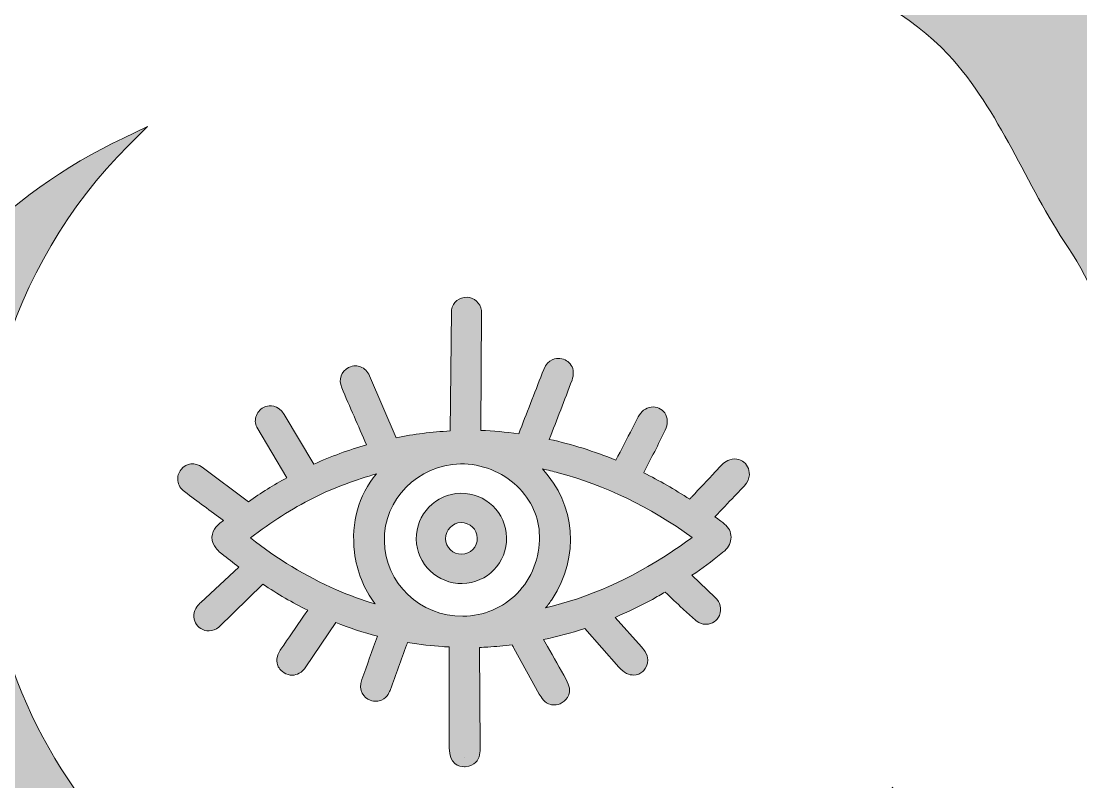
# Model space of a CAD drawing. Header units: inches. Extents: x 1779 to 2643, y -1742 to -890.
# Drawn here: x 1977.3 to 2352.6, y -1476.2 to -1206.8 of the extents above; entities that cross this region are included whole.
import ezdxf

# ---------------------------------------------------------------- set-up
doc = ezdxf.new("R2010")
doc.units = ezdxf.units.IN
doc.header["$MEASUREMENT"] = 0
doc.layers.add('Layer 1', color=7, linetype='Continuous')

msp = doc.modelspace()

# ---------------------------------------------------------------- hatches: boundary and pattern name
at = {"layer": 'Layer 1', "true_color": 0xa16e58}
h = msp.add_hatch(color=35, dxfattribs=at)
h.dxf.hatch_style = 2
edge = h.paths.add_edge_path()
edge.add_spline(control_points=[(1995.196, -982.2635), (2002.6271, -949.8868), (2016.7659, -915.886), (2036.169, -893.1478), (2038.4794, -890.4397), (2041.233, -889.6684), (2044.5749, -890.5309), (2118.0793, -909.5229), (2205.0595, -910.9992), (2268.7978, -957.5034), (2317.3418, -992.9206), (2360.0056, -1036.1861), (2413.6338, -1063.9704), (2427.7434, -1071.2805), (2442.6439, -1076.8468), (2456.0375, -1085.4686), (2466.6019, -1092.269), (2473.3298, -1102.4919), (2479.938, -1112.8859), (2487.186, -1124.2891), (2495.4745, -1134.6764), (2504.4821, -1144.7506), (2524.0332, -1166.6173), (2545.9484, -1186.2782), (2568.8055, -1204.6162), (2574.8757, -1209.4866), (2580.1892, -1214.9445), (2583.8091, -1221.8682), (2595.0605, -1243.3836), (2608.1036, -1263.8652), (2619.9395, -1285.0495), (2630.5122, -1303.972), (2641.0924, -1324.3573), (2642.9827, -1346.3144), (2643.4782, -1352.0653), (2642.3339, -1357.4089), (2639.0967, -1362.2852), (2630.202, -1375.6833), (2614.1856, -1367.9838), (2604.7946, -1359.5555), (2580.3103, -1337.579), (2576.1096, -1303.1057), (2554.0478, -1279.6559), (2548.0443, -1273.2749), (2541.383, -1267.675), (2534.6305, -1262.1566), (2532.9674, -1260.7985), (2531.7738, -1259.3013), (2531.1362, -1257.1711), (2529.8043, -1252.7192), (2527.979, -1248.4423), (2526.1836, -1244.1482), (2523.3896, -1237.4638), (2519.5634, -1231.3481), (2516.1617, -1225.0007), (2510.7876, -1214.9699), (2505.4343, -1204.9219), (2499.4846, -1195.2155), (2492.83, -1184.3633), (2487.0492, -1173.0536), (2481.5525, -1161.5892), (2479.87, -1158.0814), (2478.2196, -1154.5586), (2476.5468, -1151.0463), (2476.0722, -1150.05), (2475.4286, -1149.0843), (2474.1744, -1149.6262), (2472.9201, -1150.1681), (2473.2408, -1151.3229), (2473.5503, -1152.3499), (2473.6594, -1152.7117), (2473.8006, -1153.0682), (2473.9636, -1153.409), (2481.3058, -1168.8155), (2488.6496, -1184.3685), (2497.5584, -1198.9139), (2506.6272, -1213.7202), (2515.4404, -1228.7537), (2522.3215, -1244.7245), (2530.4845, -1263.6709), (2533.9452, -1283.0792), (2536.479, -1303.4316), (2539.2102, -1325.3686), (2546.7699, -1346.3548), (2548.2147, -1368.5825), (2549.3434, -1385.9369), (2558.2164, -1415.465), (2546.6458, -1430.6098), (2539.7401, -1439.6488), (2526.6395, -1440.1466), (2517.718, -1433.8986), (2515.2035, -1432.1384), (2514.8993, -1431.3461), (2516.0466, -1428.4654), (2517.3502, -1425.196), (2518.5611, -1421.9132), (2518.2643, -1418.2821), (2517.6761, -1411.064), (2516.2492, -1404.0058), (2514.0965, -1397.1083), (2495.5814, -1337.7882), (2487.2286, -1271.9773), (2457.8373, -1216.7257), (2448.1122, -1198.4423), (2436.5327, -1181.289), (2425.874, -1163.5774), (2425.3217, -1162.6588), (2424.5855, -1162.1071), (2423.5316, -1162.6872), (2422.4918, -1163.2597), (2422.4918, -1164.2688), (2422.944, -1165.1747), (2423.6631, -1166.6143), (2424.4606, -1168.024), (2425.3396, -1169.3724), (2443.1656, -1196.7456), (2460.6066, -1224.5343), (2471.2421, -1255.5566), (2481.3566, -1285.0615), (2487.565, -1315.6861), (2495.5582, -1345.7882), (2499.7941, -1361.7396), (2504.5867, -1377.5243), (2509.4922, -1393.2768), (2512.062, -1401.5302), (2514.4022, -1409.8322), (2514.6212, -1418.5624), (2514.6706, -1420.5558), (2514.687, -1422.5231), (2513.8372, -1424.4224), (2511.3265, -1430.0335), (2505.3409, -1432.3379), (2498.4083, -1430.5986), (2488.3244, -1428.0692), (2481.465, -1421.4722), (2476.3472, -1412.9498), (2465.2588, -1394.481), (2460.2539, -1373.5576), (2453.2204, -1353.4182), (2443.7, -1326.1586), (2431.4508, -1300.0359), (2421.1584, -1273.0903), (2415.0517, -1257.1031), (2405.6675, -1243.5428), (2391.9322, -1233.2676), (2387.8511, -1230.2135), (2385.277, -1226.6272), (2383.8209, -1221.8009), (2380.0134, -1209.1749), (2374.0951, -1197.5184), (2366.7626, -1186.5847), (2361.419, -1178.6154), (2356.4313, -1170.4502), (2352.3173, -1161.7708), (2351.8307, -1160.7415), (2351.3381, -1159.7145), (2350.812, -1158.7062), (2350.3044, -1157.7345), (2349.6086, -1156.7651), (2348.3894, -1157.3092), (2345.4355, -1158.6263), (2352.2904, -1169.1743), (2353.3368, -1171.1251), (2355.994, -1176.077), (2358.8605, -1180.9205), (2362.0558, -1185.5457), (2376.445, -1206.3742), (2384.8927, -1229.6469), (2389.6144, -1254.2328), (2393.6738, -1275.3678), (2399.2603, -1296.6724), (2408.6947, -1316.0695), (2415.9135, -1330.9102), (2427.3577, -1352.5474), (2418.4645, -1368.9428), (2414.8715, -1375.5667), (2408.5272, -1378.182), (2401.4002, -1375.8978), (2396.553, -1374.3446), (2392.7567, -1371.218), (2389.3304, -1367.6206), (2367.6625, -1344.8741), (2365.2661, -1312.262), (2348.0747, -1286.8815), (2332.8252, -1264.3683), (2324.2789, -1238.916), (2305.5963, -1218.5263), (2292.6579, -1204.4047), (2272.5986, -1195.3471), (2257.127, -1183.997), (2236.667, -1168.9859), (2214.3631, -1157.8138), (2192.8962, -1144.5166), (2168.3933, -1129.3994), (2145.0212, -1109.7967), (2137.2664, -1080.8785), (2133.7317, -1067.695), (2132.1329, -1054.2775), (2131.4871, -1040.6978), (2131.4183, -1039.2514), (2132.2047, -1036.8529), (2129.7538, -1036.9396), (2127.4142, -1037.024), (2128.1101, -1039.4166), (2128.1781, -1040.8435), (2128.8052, -1053.9351), (2130.1073, -1066.9438), (2133.5119, -1079.6565), (2134.2459, -1082.4011), (2134.2586, -1082.3764), (2131.4482, -1082.2127), (2085.1122, -1079.5002), (2039.342, -1076.8408), (1992.8781, -1077.5187), (1988.575, -1077.5808), (1986.8738, -1075.8482), (1986.8716, -1071.501), (1986.8589, -1047.6124), (1985.4469, -1024.7427), (1995.196, -982.2635)], knot_values=[0, 0, 0, 0, 1, 1, 1, 2, 2, 2, 3, 3, 3, 4, 4, 4, 5, 5, 5, 6, 6, 6, 7, 7, 7, 8, 8, 8, 9, 9, 9, 10, 10, 10, 11, 11, 11, 12, 12, 12, 13, 13, 13, 14, 14, 14, 15, 15, 15, 16, 16, 16, 17, 17, 17, 18, 18, 18, 19, 19, 19, 20, 20, 20, 21, 21, 21, 22, 22, 22, 23, 23, 23, 24, 24, 24, 25, 25, 25, 26, 26, 26, 27, 27, 27, 28, 28, 28, 29, 29, 29, 30, 30, 30, 31, 31, 31, 32, 32, 32, 33, 33, 33, 34, 34, 34, 35, 35, 35, 36, 36, 36, 37, 37, 37, 38, 38, 38, 39, 39, 39, 40, 40, 40, 41, 41, 41, 42, 42, 42, 43, 43, 43, 44, 44, 44, 45, 45, 45, 46, 46, 46, 47, 47, 47, 48, 48, 48, 49, 49, 49, 50, 50, 50, 51, 51, 51, 52, 52, 52, 53, 53, 53, 54, 54, 54, 55, 55, 55, 56, 56, 56, 57, 57, 57, 58, 58, 58, 59, 59, 59, 60, 60, 60, 61, 61, 61, 62, 62, 62, 63, 63, 63, 64, 64, 64, 65, 65, 65, 66, 66, 66, 67, 67, 67, 68, 68, 68, 69, 69, 69, 70, 70, 70, 71, 71, 71, 72, 72, 72, 73, 73, 73, 73], degree=3, periodic=1)
h = msp.add_hatch(color=35, dxfattribs=at)
h.dxf.hatch_style = 2
edge = h.paths.add_edge_path()
edge.add_spline(control_points=[(1908.4691, -1471.5328), (1886.1906, -1380.2502), (1929.3791, -1288.3899), (2013.4981, -1248.1433), (2013.4981, -1248.1433), (2022.0788, -1244.0398), (2022.0788, -1244.0398), (2022.0788, -1244.0398), (2015.3532, -1250.7647), (2015.3532, -1250.7647), (1972.2799, -1293.8373), (1954.6093, -1355.1807), (1968.0859, -1414.8625), (1989.5258, -1509.8098), (2080.7844, -1568.9871), (2175.8446, -1549.5825), (2217.2437, -1541.1796), (2254.2538, -1518.4003), (2280.0693, -1485.5528), (2280.0693, -1485.5528), (2285.9563, -1478.0641), (2285.9563, -1478.0641), (2285.9563, -1478.0641), (2282.8917, -1487.0828), (2282.8917, -1487.0828), (2261.7657, -1549.2544), (2211.2552, -1596.3648), (2147.7741, -1613.1077), (2146.9384, -1613.3267), (2146.1058, -1613.542), (2145.2694, -1613.7512), (2095.3433, -1626.2404), (2043.5359, -1618.7988), (1999.1036, -1592.6925), (1953.8387, -1566.0997), (1921.6542, -1523.0779), (1908.4691, -1471.5328)], knot_values=[0, 0, 0, 0, 1, 1, 1, 2, 2, 2, 3, 3, 3, 4, 4, 4, 5, 5, 5, 6, 6, 6, 7, 7, 7, 8, 8, 8, 9, 9, 9, 10, 10, 10, 11, 11, 11, 12, 12, 12, 12], degree=3, periodic=1)
h = msp.add_hatch(color=35, dxfattribs=at)
h.dxf.hatch_style = 2
edge = h.paths.add_edge_path()
edge.add_spline(control_points=[(2070.4337, -1346.0977), (2068.2332, -1342.4688), (2065.1791, -1342.8829), (2063.972, -1343.2334), (2063.972, -1343.2334), (2063.6498, -1343.3448), (2063.6498, -1343.3448), (2062.2245, -1343.9226), (2061.1384, -1345.0116), (2060.5958, -1346.4094), (2060.0621, -1347.7809), (2060.1032, -1349.2975), (2060.7094, -1350.5674), (2060.7094, -1350.5674), (2071.392, -1368.4913), (2071.392, -1368.4913), (2066.7607, -1371.0364), (2062.2125, -1373.8565), (2057.7585, -1376.9742), (2057.7585, -1376.9742), (2041.4326, -1364.6801), (2041.4326, -1364.6801), (2038.8225, -1362.9064), (2035.8342, -1363.2532), (2033.991, -1365.5404), (2033.032, -1366.7259), (2032.6014, -1368.1497), (2032.7741, -1369.546), (2032.958, -1371.0222), (2033.8048, -1372.396), (2035.1585, -1373.4103), (2039.928, -1376.9936), (2044.1922, -1380.1351), (2048.928, -1383.6048), (2048.928, -1383.6048), (2047.7172, -1384.6012), (2047.7172, -1384.6012), (2046.806, -1385.3598), (2044.385, -1387.3652), (2044.9658, -1390.7108), (2045.2319, -1392.2386), (2046.1438, -1393.2746), (2046.6334, -1393.8314), (2047.1536, -1394.4197), (2047.7598, -1394.9429), (2048.3689, -1395.4459), (2050.3721, -1397.0971), (2052.3835, -1398.6338), (2054.3971, -1400.1571), (2054.3971, -1400.1571), (2040.8974, -1412.6613), (2040.8974, -1412.6613), (2040.1193, -1413.3923), (2038.6722, -1414.7459), (2038.4383, -1416.9898), (2038.3785, -1419.1895), (2039.2754, -1420.8773), (2040.8825, -1421.8968), (2041.8079, -1422.4835), (2042.8221, -1422.7631), (2043.8282, -1422.7436), (2045.0383, -1422.7212), (2046.2417, -1422.2653), (2047.2844, -1421.393), (2047.2844, -1421.393), (2062.8366, -1406.1704), (2062.8366, -1406.1704), (2068.1069, -1409.6647), (2073.4235, -1412.7495), (2078.8082, -1415.4059), (2078.8082, -1415.4059), (2077.3484, -1417.5257), (2077.3484, -1417.5257), (2074.6665, -1421.4259), (2071.9825, -1425.3231), (2069.3148, -1429.2323), (2068.7639, -1430.0418), (2067.4671, -1431.9365), (2067.9492, -1434.2245), (2068.1488, -1435.1745), (2068.7407, -1436.5311), (2070.4225, -1437.5746), (2071.2746, -1438.1023), (2072.2904, -1438.4364), (2073.3622, -1438.4192), (2074.9633, -1438.3886), (2076.6862, -1437.5671), (2078.1721, -1435.4107), (2078.1721, -1435.4107), (2088.7388, -1419.774), (2088.7388, -1419.774), (2093.5898, -1421.6838), (2098.4953, -1423.3154), (2103.486, -1424.5906), (2101.6279, -1429.7159), (2099.7742, -1434.8449), (2097.9714, -1439.9903), (2096.5714, -1443.9997), (2098.6687, -1446.4125), (2100.8916, -1447.2608), (2101.681, -1447.5643), (2102.3993, -1447.6682), (2103.0286, -1447.6562), (2103.8217, -1447.6413), (2104.4764, -1447.4409), (2104.9638, -1447.2219), (2107.0626, -1446.2689), (2107.8422, -1444.1671), (2108.0978, -1443.475), (2110.0337, -1438.2376), (2111.9323, -1432.9905), (2113.795, -1427.7314), (2113.9137, -1427.3965), (2114.0094, -1427.1446), (2114.1193, -1426.8098), (2118.6205, -1427.5707), (2122.6799, -1428.0618), (2126.613, -1428.3024), (2126.613, -1428.3024), (2127.261, -1428.3413), (2127.261, -1428.3413), (2127.776, -1428.3727), (2128.303, -1428.3951), (2128.8217, -1428.4258), (2128.8217, -1428.4258), (2128.9188, -1464.1861), (2128.9188, -1464.1861), (2128.933, -1469.9378), (2132.3265, -1470.8272), (2134.3483, -1470.8459), (2134.3483, -1470.8459), (2134.3499, -1470.8459), (2134.3499, -1470.8459), (2134.4141, -1470.8452), (2134.4754, -1470.8437), (2134.5359, -1470.8429), (2136.3822, -1470.8078), (2137.5459, -1470.0252), (2138.2044, -1469.3607), (2139.8653, -1467.6812), (2139.8227, -1465.3753), (2139.801, -1464.1353), (2139.801, -1464.1353), (2139.6635, -1428.6149), (2139.6635, -1428.6149), (2140.621, -1428.5723), (2141.5807, -1428.5461), (2142.5329, -1428.4519), (2145.4562, -1428.2823), (2148.2764, -1428.0042), (2151.1668, -1427.6507), (2151.4097, -1428.1268), (2151.5599, -1428.4624), (2151.7774, -1428.8526), (2151.7774, -1428.8526), (2160.8022, -1445.1104), (2160.8022, -1445.1104), (2161.5339, -1446.3848), (2162.605, -1448.2572), (2164.8235, -1448.829), (2165.18, -1448.9209), (2165.6143, -1448.9889), (2166.1098, -1448.9799), (2166.9111, -1448.9643), (2167.8693, -1448.749), (2168.915, -1448.1151), (2170.5758, -1447.1106), (2172.9669, -1444.7105), (2170.2799, -1439.9201), (2168.0906, -1436.0169), (2165.8901, -1432.1242), (2163.6896, -1428.2277), (2163.6896, -1428.2277), (2162.3172, -1425.797), (2162.3172, -1425.797), (2167.2347, -1424.7782), (2172.0887, -1423.4866), (2176.8739, -1421.9252), (2176.8739, -1421.9252), (2188.9557, -1435.605), (2188.9557, -1435.605), (2190.8079, -1437.6598), (2192.6496, -1438.4072), (2194.2521, -1438.3766), (2195.4877, -1438.3534), (2196.5804, -1437.8676), (2197.4258, -1437.1553), (2198.248, -1436.363), (2201.2154, -1433.0114), (2197.0319, -1428.3697), (2197.0319, -1428.3697), (2187.6424, -1417.9368), (2187.6424, -1417.9368), (2192.1159, -1416.0502), (2196.5229, -1413.9357), (2200.8409, -1411.5588), (2202.4038, -1410.6999), (2203.8748, -1409.8269), (2205.3637, -1408.9569), (2207.4208, -1410.9728), (2209.5151, -1412.9513), (2211.6162, -1414.9201), (2211.6162, -1414.9201), (2212.1117, -1415.3842), (2212.1117, -1415.3842), (2213.5095, -1416.6938), (2214.9222, -1417.9839), (2216.3804, -1419.2127), (2217.5233, -1420.1769), (2218.7999, -1420.3084), (2219.2791, -1420.36), (2219.5071, -1420.3847), (2219.732, -1420.3959), (2219.9548, -1420.3922), (2221.9975, -1420.3533), (2223.8131, -1419.1417), (2224.6024, -1417.2274), (2225.5218, -1414.9896), (2224.956, -1412.665), (2223.0514, -1410.8472), (2223.0514, -1410.8472), (2214.8183, -1403.0386), (2214.8183, -1403.0386), (2218.4584, -1400.5794), (2221.8989, -1398.0598), (2225.1249, -1395.4332), (2225.1249, -1395.4332), (2225.8409, -1394.8786), (2225.8409, -1394.8786), (2227.5302, -1393.5422), (2228.4847, -1391.9591), (2228.6641, -1390.1869), (2228.8524, -1388.3668), (2228.238, -1386.6858), (2226.8896, -1385.3314), (2226.4404, -1384.8785), (2225.9299, -1384.4808), (2225.412, -1384.0929), (2225.412, -1384.0929), (2225.1234, -1383.8761), (2225.1234, -1383.8761), (2224.4126, -1383.332), (2223.6928, -1382.8574), (2222.9812, -1382.3274), (2225.3297, -1379.8668), (2227.6341, -1377.4226), (2229.9325, -1374.9792), (2229.9325, -1374.9792), (2233.2878, -1371.4191), (2233.2878, -1371.4191), (2235.951, -1368.6109), (2235.241, -1365.9806), (2234.5794, -1364.6606), (2233.7034, -1362.9049), (2232.0164, -1361.8749), (2229.9534, -1361.8405), (2227.4749, -1361.8368), (2226.0129, -1363.3436), (2225.2288, -1364.1733), (2225.2288, -1364.1733), (2223.1254, -1366.4052), (2223.1254, -1366.4052), (2220.3442, -1369.3524), (2217.5644, -1372.3003), (2214.7973, -1375.2573), (2214.5933, -1375.4763), (2214.3309, -1375.764), (2214.0574, -1376.1026), (2208.6966, -1372.5963), (2203.2739, -1369.4585), (2197.7704, -1366.7184), (2197.7704, -1366.7184), (2197.8347, -1366.5928), (2197.8347, -1366.5928), (2200.3873, -1361.6394), (2202.9413, -1356.6793), (2205.3809, -1351.6639), (2206.4281, -1349.5128), (2206.3579, -1347.2233), (2205.1918, -1345.5438), (2204.1484, -1344.0399), (2202.3956, -1343.2267), (2200.4627, -1343.439), (2198.3549, -1343.7679), (2196.8675, -1344.9257), (2195.8457, -1346.9109), (2195.8457, -1346.9109), (2193.7857, -1350.9015), (2193.7857, -1350.9015), (2191.8296, -1354.6889), (2189.8743, -1358.4777), (2187.9272, -1362.274), (2180.2486, -1359.128), (2172.4093, -1356.6405), (2164.3466, -1354.881), (2167.0501, -1347.9095), (2169.735, -1340.9275), (2172.3742, -1333.9329), (2173.0978, -1332.0104), (2172.9924, -1330.1418), (2172.0813, -1328.6641), (2171.2441, -1327.309), (2169.8284, -1326.4614), (2168.0928, -1326.2775), (2166.8909, -1326.1355), (2163.8854, -1326.2588), (2162.3561, -1330.1568), (2159.5711, -1337.2718), (2156.7973, -1344.3927), (2154.0654, -1351.5287), (2153.8815, -1352.0093), (2153.7298, -1352.4854), (2153.5601, -1352.9324), (2148.7928, -1352.2589), (2144.4487, -1351.8815), (2140.1067, -1351.7387), (2140.1067, -1351.7387), (2140.3504, -1309.5383), (2140.3504, -1309.5383), (2140.3504, -1309.5383), (2140.3071, -1309.2745), (2140.3071, -1309.2745), (2139.8698, -1306.5283), (2137.8606, -1304.6799), (2135.19, -1304.5715), (2132.396, -1304.4272), (2130.2209, -1306.257), (2129.6977, -1309.0278), (2129.6977, -1309.0278), (2129.6424, -1309.5981), (2129.6424, -1309.5981), (2129.6424, -1309.5981), (2129.229, -1351.9031), (2129.229, -1351.9031), (2122.7262, -1352.2544), (2116.3729, -1353.0408), (2110.0943, -1354.2905), (2110.0943, -1354.2905), (2100.6838, -1332.3274), (2100.6838, -1332.3274), (2100.0089, -1330.8011), (2098.8773, -1329.6836), (2097.4967, -1329.1754), (2096.5564, -1328.827), (2095.0585, -1328.5983), (2093.2699, -1329.4624), (2090.5858, -1330.7637), (2089.579, -1333.6967), (2090.8145, -1336.5968), (2093.7041, -1343.353), (2096.6461, -1350.0876), (2099.5941, -1356.8199), (2093.2639, -1358.6257), (2087.0683, -1360.9301), (2081.0019, -1363.6792), (2081.0019, -1363.6792), (2070.4337, -1346.0977), (2070.4337, -1346.0977)], knot_values=[0, 0, 0, 0, 1, 1, 1, 2, 2, 2, 3, 3, 3, 4, 4, 4, 5, 5, 5, 6, 6, 6, 7, 7, 7, 8, 8, 8, 9, 9, 9, 10, 10, 10, 11, 11, 11, 12, 12, 12, 13, 13, 13, 14, 14, 14, 15, 15, 15, 16, 16, 16, 17, 17, 17, 18, 18, 18, 19, 19, 19, 20, 20, 20, 21, 21, 21, 22, 22, 22, 23, 23, 23, 24, 24, 24, 25, 25, 25, 26, 26, 26, 27, 27, 27, 28, 28, 28, 29, 29, 29, 30, 30, 30, 31, 31, 31, 32, 32, 32, 33, 33, 33, 34, 34, 34, 35, 35, 35, 36, 36, 36, 37, 37, 37, 38, 38, 38, 39, 39, 39, 40, 40, 40, 41, 41, 41, 42, 42, 42, 43, 43, 43, 44, 44, 44, 45, 45, 45, 46, 46, 46, 47, 47, 47, 48, 48, 48, 49, 49, 49, 50, 50, 50, 51, 51, 51, 52, 52, 52, 53, 53, 53, 54, 54, 54, 55, 55, 55, 56, 56, 56, 57, 57, 57, 58, 58, 58, 59, 59, 59, 60, 60, 60, 61, 61, 61, 62, 62, 62, 63, 63, 63, 64, 64, 64, 65, 65, 65, 66, 66, 66, 67, 67, 67, 68, 68, 68, 69, 69, 69, 70, 70, 70, 71, 71, 71, 72, 72, 72, 73, 73, 73, 74, 74, 74, 75, 75, 75, 76, 76, 76, 77, 77, 77, 78, 78, 78, 79, 79, 79, 80, 80, 80, 81, 81, 81, 82, 82, 82, 83, 83, 83, 84, 84, 84, 85, 85, 85, 86, 86, 86, 87, 87, 87, 88, 88, 88, 89, 89, 89, 90, 90, 90, 91, 91, 91, 92, 92, 92, 93, 93, 93, 94, 94, 94, 95, 95, 95, 96, 96, 96, 97, 97, 97, 98, 98, 98, 99, 99, 99, 100, 100, 100, 101, 101, 101, 102, 102, 102, 103, 103, 103, 104, 104, 104, 105, 105, 105, 106, 106, 106, 107, 107, 107, 108, 108, 108, 109, 109, 109, 110, 110, 110, 111, 111, 111, 112, 112, 112, 113, 113, 113, 114, 114, 114, 115, 115, 115, 116, 116, 116, 117, 117, 117, 118, 118, 118, 119, 119, 119, 119], degree=3, periodic=1)
edge = h.paths.add_edge_path()
edge.add_spline(control_points=[(2207.5433, -1394.7934), (2207.5433, -1394.7934), (2207.5448, -1394.7934), (2207.5448, -1394.7934), (2192.8634, -1404.4796), (2178.2036, -1410.9997), (2163.0318, -1414.5613), (2163.8652, -1413.5589), (2164.6373, -1412.52), (2165.3392, -1411.4444), (2175.2773, -1396.2375), (2173.5828, -1378.0385), (2161.9203, -1365.364), (2163.8443, -1365.7788), (2165.6838, -1366.2213), (2167.4485, -1366.6967), (2184.1907, -1371.1881), (2199.7616, -1378.7053), (2214.9222, -1389.627), (2212.4003, -1391.4919), (2209.9621, -1393.1954), (2207.5433, -1394.7934)], knot_values=[0, 0, 0, 0, 1, 1, 1, 2, 2, 2, 3, 3, 3, 4, 4, 4, 5, 5, 5, 6, 6, 6, 7, 7, 7, 7], degree=3, periodic=1)
edge = h.paths.add_edge_path()
edge.add_spline(control_points=[(2088.9391, -1408.1571), (2078.0331, -1403.3891), (2067.8154, -1397.2204), (2058.5126, -1389.7885), (2065.8571, -1384.1295), (2073.1582, -1379.4923), (2080.7366, -1375.6676), (2088.2672, -1371.8631), (2096.1476, -1369.1431), (2103.1691, -1367.0943), (2096.7126, -1374.8873), (2094.0838, -1384.1938), (2095.3463, -1394.8712), (2096.1446, -1401.6319), (2098.6882, -1407.9112), (2102.6302, -1413.1516), (2097.9885, -1411.78), (2093.4111, -1410.111), (2088.9391, -1408.1571)], knot_values=[0, 0, 0, 0, 1, 1, 1, 2, 2, 2, 3, 3, 3, 4, 4, 4, 5, 5, 5, 6, 6, 6, 6], degree=3, periodic=1)
edge = h.paths.add_edge_path()
edge.add_spline(control_points=[(2132.846, -1363.6037), (2132.8572, -1363.6037), (2132.8699, -1363.6037), (2132.8811, -1363.603), (2140.3003, -1363.4625), (2147.6186, -1366.3454), (2152.9711, -1371.5178), (2157.9611, -1376.3411), (2160.7603, -1382.5928), (2160.8507, -1389.1218), (2160.9592, -1396.8848), (2158.1502, -1404.0992), (2152.9405, -1409.4345), (2147.8922, -1414.6009), (2141.115, -1417.4016), (2133.6951, -1417.5586), (2118.6466, -1417.7051), (2106.1881, -1405.7608), (2105.9235, -1390.9291), (2105.6619, -1376.1707), (2117.7385, -1363.9102), (2132.846, -1363.6037)], knot_values=[0, 0, 0, 0, 1, 1, 1, 2, 2, 2, 3, 3, 3, 4, 4, 4, 5, 5, 5, 6, 6, 6, 7, 7, 7, 7], degree=3, periodic=1)
h = msp.add_hatch(color=35, dxfattribs=at)
h.dxf.hatch_style = 2
edge = h.paths.add_edge_path()
edge.add_spline(control_points=[(2117.2294, -1390.2788), (2117.3969, -1399.0935), (2124.7078, -1406.1315), (2133.5239, -1405.9633), (2142.3408, -1405.7959), (2149.3781, -1398.4858), (2149.2107, -1389.6704), (2149.0432, -1380.8557), (2141.7324, -1373.8184), (2132.9162, -1373.9859), (2124.1, -1374.1533), (2117.062, -1381.4641), (2117.2294, -1390.2788)], knot_values=[0, 0, 0, 0, 1, 1, 1, 2, 2, 2, 3, 3, 3, 4, 4, 4, 4], degree=3, periodic=1)
edge = h.paths.add_edge_path()
edge.add_spline(control_points=[(2138.8248, -1389.8685), (2138.8839, -1392.9592), (2136.4173, -1395.5222), (2133.3266, -1395.5812), (2130.2359, -1395.6395), (2127.6743, -1393.1722), (2127.6153, -1390.0815), (2127.557, -1386.99), (2130.0228, -1384.43), (2133.1135, -1384.3717), (2136.2043, -1384.3126), (2138.7658, -1386.777), (2138.8248, -1389.8685)], knot_values=[0, 0, 0, 0, 1, 1, 1, 2, 2, 2, 3, 3, 3, 4, 4, 4, 4], degree=3, periodic=1)

# ---------------------------------------------------------------- linework, layer by layer
at = {"layer": 'Layer 1', "lineweight": 0}
msp.add_lwpolyline([(2134.3775, -1467.5885), (2134.3775, -1467.587), (2134.3775, -1467.587), (2134.3775, -1467.5885)], dxfattribs=at)
for points, knots in [([(1995.196, -982.2635), (2002.6271, -949.8868), (2016.7659, -915.886), (2036.169, -893.1478), (2038.4794, -890.4397), (2041.233, -889.6684), (2044.5749, -890.5309), (2118.0793, -909.5229), (2205.0595, -910.9992), (2268.7978, -957.5034), (2317.3418, -992.9206), (2360.0056, -1036.1861), (2413.6338, -1063.9704), (2427.7434, -1071.2805), (2442.6439, -1076.8468), (2456.0375, -1085.4686), (2466.6019, -1092.269), (2473.3298, -1102.4919), (2479.938, -1112.8859), (2487.186, -1124.2891), (2495.4745, -1134.6764), (2504.4821, -1144.7506), (2524.0332, -1166.6173), (2545.9484, -1186.2782), (2568.8055, -1204.6162), (2574.8757, -1209.4866), (2580.1892, -1214.9445), (2583.8091, -1221.8682), (2595.0605, -1243.3836), (2608.1036, -1263.8652), (2619.9395, -1285.0495), (2630.5122, -1303.972), (2641.0924, -1324.3573), (2642.9827, -1346.3144), (2643.4782, -1352.0653), (2642.3339, -1357.4089), (2639.0967, -1362.2852), (2630.202, -1375.6833), (2614.1856, -1367.9838), (2604.7946, -1359.5555), (2580.3103, -1337.579), (2576.1096, -1303.1057), (2554.0478, -1279.6559), (2548.0443, -1273.2749), (2541.383, -1267.675), (2534.6305, -1262.1566), (2532.9674, -1260.7985), (2531.7738, -1259.3013), (2531.1362, -1257.1711), (2529.8043, -1252.7192), (2527.979, -1248.4423), (2526.1836, -1244.1482), (2523.3896, -1237.4638), (2519.5634, -1231.3481), (2516.1617, -1225.0007), (2510.7876, -1214.9699), (2505.4343, -1204.9219), (2499.4846, -1195.2155), (2492.83, -1184.3633), (2487.0492, -1173.0536), (2481.5525, -1161.5892), (2479.87, -1158.0814), (2478.2196, -1154.5586), (2476.5468, -1151.0463), (2476.0722, -1150.05), (2475.4286, -1149.0843), (2474.1744, -1149.6262), (2472.9201, -1150.1681), (2473.2408, -1151.3229), (2473.5503, -1152.3499), (2473.6594, -1152.7117), (2473.8006, -1153.0682), (2473.9636, -1153.409), (2481.3058, -1168.8155), (2488.6496, -1184.3685), (2497.5584, -1198.9139), (2506.6272, -1213.7202), (2515.4404, -1228.7537), (2522.3215, -1244.7245), (2530.4845, -1263.6709), (2533.9452, -1283.0792), (2536.479, -1303.4316), (2539.2102, -1325.3686), (2546.7699, -1346.3548), (2548.2147, -1368.5825), (2549.3434, -1385.9369), (2558.2164, -1415.465), (2546.6458, -1430.6098), (2539.7401, -1439.6488), (2526.6395, -1440.1466), (2517.718, -1433.8986), (2515.2035, -1432.1384), (2514.8993, -1431.3461), (2516.0466, -1428.4654), (2517.3502, -1425.196), (2518.5611, -1421.9132), (2518.2643, -1418.2821), (2517.6761, -1411.064), (2516.2492, -1404.0058), (2514.0965, -1397.1083), (2495.5814, -1337.7882), (2487.2286, -1271.9773), (2457.8373, -1216.7257), (2448.1122, -1198.4423), (2436.5327, -1181.289), (2425.874, -1163.5774), (2425.3217, -1162.6588), (2424.5855, -1162.1071), (2423.5316, -1162.6872), (2422.4918, -1163.2597), (2422.4918, -1164.2688), (2422.944, -1165.1747), (2423.6631, -1166.6143), (2424.4606, -1168.024), (2425.3396, -1169.3724), (2443.1656, -1196.7456), (2460.6066, -1224.5343), (2471.2421, -1255.5566), (2481.3566, -1285.0615), (2487.565, -1315.6861), (2495.5582, -1345.7882), (2499.7941, -1361.7396), (2504.5867, -1377.5243), (2509.4922, -1393.2768), (2512.062, -1401.5302), (2514.4022, -1409.8322), (2514.6212, -1418.5624), (2514.6706, -1420.5558), (2514.687, -1422.5231), (2513.8372, -1424.4224), (2511.3265, -1430.0335), (2505.3409, -1432.3379), (2498.4083, -1430.5986), (2488.3244, -1428.0692), (2481.465, -1421.4722), (2476.3472, -1412.9498), (2465.2588, -1394.481), (2460.2539, -1373.5576), (2453.2204, -1353.4182), (2443.7, -1326.1586), (2431.4508, -1300.0359), (2421.1584, -1273.0903), (2415.0517, -1257.1031), (2405.6675, -1243.5428), (2391.9322, -1233.2676), (2387.8511, -1230.2135), (2385.277, -1226.6272), (2383.8209, -1221.8009), (2380.0134, -1209.1749), (2374.0951, -1197.5184), (2366.7626, -1186.5847), (2361.419, -1178.6154), (2356.4313, -1170.4502), (2352.3173, -1161.7708), (2351.8307, -1160.7415), (2351.3381, -1159.7145), (2350.812, -1158.7062), (2350.3044, -1157.7345), (2349.6086, -1156.7651), (2348.3894, -1157.3092), (2345.4355, -1158.6263), (2352.2904, -1169.1743), (2353.3368, -1171.1251), (2355.994, -1176.077), (2358.8605, -1180.9205), (2362.0558, -1185.5457), (2376.445, -1206.3742), (2384.8927, -1229.6469), (2389.6144, -1254.2328), (2393.6738, -1275.3678), (2399.2603, -1296.6724), (2408.6947, -1316.0695), (2415.9135, -1330.9102), (2427.3577, -1352.5474), (2418.4645, -1368.9428), (2414.8715, -1375.5667), (2408.5272, -1378.182), (2401.4002, -1375.8978), (2396.553, -1374.3446), (2392.7567, -1371.218), (2389.3304, -1367.6206), (2367.6625, -1344.8741), (2365.2661, -1312.262), (2348.0747, -1286.8815), (2332.8252, -1264.3683), (2324.2789, -1238.916), (2305.5963, -1218.5263), (2292.6579, -1204.4047), (2272.5986, -1195.3471), (2257.127, -1183.997), (2236.667, -1168.9859), (2214.3631, -1157.8138), (2192.8962, -1144.5166), (2168.3933, -1129.3994), (2145.0212, -1109.7967), (2137.2664, -1080.8785), (2133.7317, -1067.695), (2132.1329, -1054.2775), (2131.4871, -1040.6978), (2131.4183, -1039.2514), (2132.2047, -1036.8529), (2129.7538, -1036.9396), (2127.4142, -1037.024), (2128.1101, -1039.4166), (2128.1781, -1040.8435), (2128.8052, -1053.9351), (2130.1073, -1066.9438), (2133.5119, -1079.6565), (2134.2459, -1082.4011), (2134.2586, -1082.3764), (2131.4482, -1082.2127), (2085.1122, -1079.5002), (2039.342, -1076.8408), (1992.8781, -1077.5187), (1988.575, -1077.5808), (1986.8738, -1075.8482), (1986.8716, -1071.501), (1986.8589, -1047.6124), (1985.4469, -1024.7427), (1995.196, -982.2635)], [0, 0, 0, 0, 1, 1, 1, 2, 2, 2, 3, 3, 3, 4, 4, 4, 5, 5, 5, 6, 6, 6, 7, 7, 7, 8, 8, 8, 9, 9, 9, 10, 10, 10, 11, 11, 11, 12, 12, 12, 13, 13, 13, 14, 14, 14, 15, 15, 15, 16, 16, 16, 17, 17, 17, 18, 18, 18, 19, 19, 19, 20, 20, 20, 21, 21, 21, 22, 22, 22, 23, 23, 23, 24, 24, 24, 25, 25, 25, 26, 26, 26, 27, 27, 27, 28, 28, 28, 29, 29, 29, 30, 30, 30, 31, 31, 31, 32, 32, 32, 33, 33, 33, 34, 34, 34, 35, 35, 35, 36, 36, 36, 37, 37, 37, 38, 38, 38, 39, 39, 39, 40, 40, 40, 41, 41, 41, 42, 42, 42, 43, 43, 43, 44, 44, 44, 45, 45, 45, 46, 46, 46, 47, 47, 47, 48, 48, 48, 49, 49, 49, 50, 50, 50, 51, 51, 51, 52, 52, 52, 53, 53, 53, 54, 54, 54, 55, 55, 55, 56, 56, 56, 57, 57, 57, 58, 58, 58, 59, 59, 59, 60, 60, 60, 61, 61, 61, 62, 62, 62, 63, 63, 63, 64, 64, 64, 65, 65, 65, 66, 66, 66, 67, 67, 67, 68, 68, 68, 69, 69, 69, 70, 70, 70, 71, 71, 71, 72, 72, 72, 73, 73, 73, 73]), ([(1908.4691, -1471.5328), (1886.1906, -1380.2502), (1929.3791, -1288.3899), (2013.4981, -1248.1433), (2013.4981, -1248.1433), (2022.0788, -1244.0398), (2022.0788, -1244.0398), (2022.0788, -1244.0398), (2015.3532, -1250.7647), (2015.3532, -1250.7647), (1972.2799, -1293.8373), (1954.6093, -1355.1807), (1968.0859, -1414.8625), (1989.5258, -1509.8098), (2080.7844, -1568.9871), (2175.8446, -1549.5825), (2217.2437, -1541.1796), (2254.2538, -1518.4003), (2280.0693, -1485.5528), (2280.0693, -1485.5528), (2285.9563, -1478.0641), (2285.9563, -1478.0641), (2285.9563, -1478.0641), (2282.8917, -1487.0828), (2282.8917, -1487.0828), (2261.7657, -1549.2544), (2211.2552, -1596.3648), (2147.7741, -1613.1077), (2146.9384, -1613.3267), (2146.1058, -1613.542), (2145.2694, -1613.7512), (2095.3433, -1626.2404), (2043.5359, -1618.7988), (1999.1036, -1592.6925), (1953.8387, -1566.0997), (1921.6542, -1523.0779), (1908.4691, -1471.5328)], [0, 0, 0, 0, 1, 1, 1, 2, 2, 2, 3, 3, 3, 4, 4, 4, 5, 5, 5, 6, 6, 6, 7, 7, 7, 8, 8, 8, 9, 9, 9, 10, 10, 10, 11, 11, 11, 12, 12, 12, 12]), ([(2070.4337, -1346.0977), (2068.2332, -1342.4688), (2065.1791, -1342.8829), (2063.972, -1343.2334), (2063.972, -1343.2334), (2063.6498, -1343.3448), (2063.6498, -1343.3448), (2062.2245, -1343.9226), (2061.1384, -1345.0116), (2060.5958, -1346.4094), (2060.0621, -1347.7809), (2060.1032, -1349.2975), (2060.7094, -1350.5674), (2060.7094, -1350.5674), (2071.392, -1368.4913), (2071.392, -1368.4913), (2066.7607, -1371.0364), (2062.2125, -1373.8565), (2057.7585, -1376.9742), (2057.7585, -1376.9742), (2041.4326, -1364.6801), (2041.4326, -1364.6801), (2038.8225, -1362.9064), (2035.8342, -1363.2532), (2033.991, -1365.5404), (2033.032, -1366.7259), (2032.6014, -1368.1497), (2032.7741, -1369.546), (2032.958, -1371.0222), (2033.8048, -1372.396), (2035.1585, -1373.4103), (2039.928, -1376.9936), (2044.1922, -1380.1351), (2048.928, -1383.6048), (2048.928, -1383.6048), (2047.7172, -1384.6012), (2047.7172, -1384.6012), (2046.806, -1385.3598), (2044.385, -1387.3652), (2044.9658, -1390.7108), (2045.2319, -1392.2386), (2046.1438, -1393.2746), (2046.6334, -1393.8314), (2047.1536, -1394.4197), (2047.7598, -1394.9429), (2048.3689, -1395.4459), (2050.3721, -1397.0971), (2052.3835, -1398.6338), (2054.3971, -1400.1571), (2054.3971, -1400.1571), (2040.8974, -1412.6613), (2040.8974, -1412.6613), (2040.1193, -1413.3923), (2038.6722, -1414.7459), (2038.4383, -1416.9898), (2038.3785, -1419.1895), (2039.2754, -1420.8773), (2040.8825, -1421.8968), (2041.8079, -1422.4835), (2042.8221, -1422.7631), (2043.8282, -1422.7436), (2045.0383, -1422.7212), (2046.2417, -1422.2653), (2047.2844, -1421.393), (2047.2844, -1421.393), (2062.8366, -1406.1704), (2062.8366, -1406.1704), (2068.1069, -1409.6647), (2073.4235, -1412.7495), (2078.8082, -1415.4059), (2078.8082, -1415.4059), (2077.3484, -1417.5257), (2077.3484, -1417.5257), (2074.6665, -1421.4259), (2071.9825, -1425.3231), (2069.3148, -1429.2323), (2068.7639, -1430.0418), (2067.4671, -1431.9365), (2067.9492, -1434.2245), (2068.1488, -1435.1745), (2068.7407, -1436.5311), (2070.4225, -1437.5746), (2071.2746, -1438.1023), (2072.2904, -1438.4364), (2073.3622, -1438.4192), (2074.9633, -1438.3886), (2076.6862, -1437.5671), (2078.1721, -1435.4107), (2078.1721, -1435.4107), (2088.7388, -1419.774), (2088.7388, -1419.774), (2093.5898, -1421.6838), (2098.4953, -1423.3154), (2103.486, -1424.5906), (2101.6279, -1429.7159), (2099.7742, -1434.8449), (2097.9714, -1439.9903), (2096.5714, -1443.9997), (2098.6687, -1446.4125), (2100.8916, -1447.2608), (2101.681, -1447.5643), (2102.3993, -1447.6682), (2103.0286, -1447.6562), (2103.8217, -1447.6413), (2104.4764, -1447.4409), (2104.9638, -1447.2219), (2107.0626, -1446.2689), (2107.8422, -1444.1671), (2108.0978, -1443.475), (2110.0337, -1438.2376), (2111.9323, -1432.9905), (2113.795, -1427.7314), (2113.9137, -1427.3965), (2114.0094, -1427.1446), (2114.1193, -1426.8098), (2118.6205, -1427.5707), (2122.6799, -1428.0618), (2126.613, -1428.3024), (2126.613, -1428.3024), (2127.261, -1428.3413), (2127.261, -1428.3413), (2127.776, -1428.3727), (2128.303, -1428.3951), (2128.8217, -1428.4258), (2128.8217, -1428.4258), (2128.9188, -1464.1861), (2128.9188, -1464.1861), (2128.933, -1469.9378), (2132.3265, -1470.8272), (2134.3483, -1470.8459), (2134.3483, -1470.8459), (2134.3499, -1470.8459), (2134.3499, -1470.8459), (2134.4141, -1470.8452), (2134.4754, -1470.8437), (2134.5359, -1470.8429), (2136.3822, -1470.8078), (2137.5459, -1470.0252), (2138.2044, -1469.3607), (2139.8653, -1467.6812), (2139.8227, -1465.3753), (2139.801, -1464.1353), (2139.801, -1464.1353), (2139.6635, -1428.6149), (2139.6635, -1428.6149), (2140.621, -1428.5723), (2141.5807, -1428.5461), (2142.5329, -1428.4519), (2145.4562, -1428.2823), (2148.2764, -1428.0042), (2151.1668, -1427.6507), (2151.4097, -1428.1268), (2151.5599, -1428.4624), (2151.7774, -1428.8526), (2151.7774, -1428.8526), (2160.8022, -1445.1104), (2160.8022, -1445.1104), (2161.5339, -1446.3848), (2162.605, -1448.2572), (2164.8235, -1448.829), (2165.18, -1448.9209), (2165.6143, -1448.9889), (2166.1098, -1448.9799), (2166.9111, -1448.9643), (2167.8693, -1448.749), (2168.915, -1448.1151), (2170.5758, -1447.1106), (2172.9669, -1444.7105), (2170.2799, -1439.9201), (2168.0906, -1436.0169), (2165.8901, -1432.1242), (2163.6896, -1428.2277), (2163.6896, -1428.2277), (2162.3172, -1425.797), (2162.3172, -1425.797), (2167.2347, -1424.7782), (2172.0887, -1423.4866), (2176.8739, -1421.9252), (2176.8739, -1421.9252), (2188.9557, -1435.605), (2188.9557, -1435.605), (2190.8079, -1437.6598), (2192.6496, -1438.4072), (2194.2521, -1438.3766), (2195.4877, -1438.3534), (2196.5804, -1437.8676), (2197.4258, -1437.1553), (2198.248, -1436.363), (2201.2154, -1433.0114), (2197.0319, -1428.3697), (2197.0319, -1428.3697), (2187.6424, -1417.9368), (2187.6424, -1417.9368), (2192.1159, -1416.0502), (2196.5229, -1413.9357), (2200.8409, -1411.5588), (2202.4038, -1410.6999), (2203.8748, -1409.8269), (2205.3637, -1408.9569), (2207.4208, -1410.9728), (2209.5151, -1412.9513), (2211.6162, -1414.9201), (2211.6162, -1414.9201), (2212.1117, -1415.3842), (2212.1117, -1415.3842), (2213.5095, -1416.6938), (2214.9222, -1417.9839), (2216.3804, -1419.2127), (2217.5233, -1420.1769), (2218.7999, -1420.3084), (2219.2791, -1420.36), (2219.5071, -1420.3847), (2219.732, -1420.3959), (2219.9548, -1420.3922), (2221.9975, -1420.3533), (2223.8131, -1419.1417), (2224.6024, -1417.2274), (2225.5218, -1414.9896), (2224.956, -1412.665), (2223.0514, -1410.8472), (2223.0514, -1410.8472), (2214.8183, -1403.0386), (2214.8183, -1403.0386), (2218.4584, -1400.5794), (2221.8989, -1398.0598), (2225.1249, -1395.4332), (2225.1249, -1395.4332), (2225.8409, -1394.8786), (2225.8409, -1394.8786), (2227.5302, -1393.5422), (2228.4847, -1391.9591), (2228.6641, -1390.1869), (2228.8524, -1388.3668), (2228.238, -1386.6858), (2226.8896, -1385.3314), (2226.4404, -1384.8785), (2225.9299, -1384.4808), (2225.412, -1384.0929), (2225.412, -1384.0929), (2225.1234, -1383.8761), (2225.1234, -1383.8761), (2224.4126, -1383.332), (2223.6928, -1382.8574), (2222.9812, -1382.3274), (2225.3297, -1379.8668), (2227.6341, -1377.4226), (2229.9325, -1374.9792), (2229.9325, -1374.9792), (2233.2878, -1371.4191), (2233.2878, -1371.4191), (2235.951, -1368.6109), (2235.241, -1365.9806), (2234.5794, -1364.6606), (2233.7034, -1362.9049), (2232.0164, -1361.8749), (2229.9534, -1361.8405), (2227.4749, -1361.8368), (2226.0129, -1363.3436), (2225.2288, -1364.1733), (2225.2288, -1364.1733), (2223.1254, -1366.4052), (2223.1254, -1366.4052), (2220.3442, -1369.3524), (2217.5644, -1372.3003), (2214.7973, -1375.2573), (2214.5933, -1375.4763), (2214.3309, -1375.764), (2214.0574, -1376.1026), (2208.6966, -1372.5963), (2203.2739, -1369.4585), (2197.7704, -1366.7184), (2197.7704, -1366.7184), (2197.8347, -1366.5928), (2197.8347, -1366.5928), (2200.3873, -1361.6394), (2202.9413, -1356.6793), (2205.3809, -1351.6639), (2206.4281, -1349.5128), (2206.3579, -1347.2233), (2205.1918, -1345.5438), (2204.1484, -1344.0399), (2202.3956, -1343.2267), (2200.4627, -1343.439), (2198.3549, -1343.7679), (2196.8675, -1344.9257), (2195.8457, -1346.9109), (2195.8457, -1346.9109), (2193.7857, -1350.9015), (2193.7857, -1350.9015), (2191.8296, -1354.6889), (2189.8743, -1358.4777), (2187.9272, -1362.274), (2180.2486, -1359.128), (2172.4093, -1356.6405), (2164.3466, -1354.881), (2167.0501, -1347.9095), (2169.735, -1340.9275), (2172.3742, -1333.9329), (2173.0978, -1332.0104), (2172.9924, -1330.1418), (2172.0813, -1328.6641), (2171.2441, -1327.309), (2169.8284, -1326.4614), (2168.0928, -1326.2775), (2166.8909, -1326.1355), (2163.8854, -1326.2588), (2162.3561, -1330.1568), (2159.5711, -1337.2718), (2156.7973, -1344.3927), (2154.0654, -1351.5287), (2153.8815, -1352.0093), (2153.7298, -1352.4854), (2153.5601, -1352.9324), (2148.7928, -1352.2589), (2144.4487, -1351.8815), (2140.1067, -1351.7387), (2140.1067, -1351.7387), (2140.3504, -1309.5383), (2140.3504, -1309.5383), (2140.3504, -1309.5383), (2140.3071, -1309.2745), (2140.3071, -1309.2745), (2139.8698, -1306.5283), (2137.8606, -1304.6799), (2135.19, -1304.5715), (2132.396, -1304.4272), (2130.2209, -1306.257), (2129.6977, -1309.0278), (2129.6977, -1309.0278), (2129.6424, -1309.5981), (2129.6424, -1309.5981), (2129.6424, -1309.5981), (2129.229, -1351.9031), (2129.229, -1351.9031), (2122.7262, -1352.2544), (2116.3729, -1353.0408), (2110.0943, -1354.2905), (2110.0943, -1354.2905), (2100.6838, -1332.3274), (2100.6838, -1332.3274), (2100.0089, -1330.8011), (2098.8773, -1329.6836), (2097.4967, -1329.1754), (2096.5564, -1328.827), (2095.0585, -1328.5983), (2093.2699, -1329.4624), (2090.5858, -1330.7637), (2089.579, -1333.6967), (2090.8145, -1336.5968), (2093.7041, -1343.353), (2096.6461, -1350.0876), (2099.5941, -1356.8199), (2093.2639, -1358.6257), (2087.0683, -1360.9301), (2081.0019, -1363.6792), (2081.0019, -1363.6792), (2070.4337, -1346.0977), (2070.4337, -1346.0977)], [0, 0, 0, 0, 1, 1, 1, 2, 2, 2, 3, 3, 3, 4, 4, 4, 5, 5, 5, 6, 6, 6, 7, 7, 7, 8, 8, 8, 9, 9, 9, 10, 10, 10, 11, 11, 11, 12, 12, 12, 13, 13, 13, 14, 14, 14, 15, 15, 15, 16, 16, 16, 17, 17, 17, 18, 18, 18, 19, 19, 19, 20, 20, 20, 21, 21, 21, 22, 22, 22, 23, 23, 23, 24, 24, 24, 25, 25, 25, 26, 26, 26, 27, 27, 27, 28, 28, 28, 29, 29, 29, 30, 30, 30, 31, 31, 31, 32, 32, 32, 33, 33, 33, 34, 34, 34, 35, 35, 35, 36, 36, 36, 37, 37, 37, 38, 38, 38, 39, 39, 39, 40, 40, 40, 41, 41, 41, 42, 42, 42, 43, 43, 43, 44, 44, 44, 45, 45, 45, 46, 46, 46, 47, 47, 47, 48, 48, 48, 49, 49, 49, 50, 50, 50, 51, 51, 51, 52, 52, 52, 53, 53, 53, 54, 54, 54, 55, 55, 55, 56, 56, 56, 57, 57, 57, 58, 58, 58, 59, 59, 59, 60, 60, 60, 61, 61, 61, 62, 62, 62, 63, 63, 63, 64, 64, 64, 65, 65, 65, 66, 66, 66, 67, 67, 67, 68, 68, 68, 69, 69, 69, 70, 70, 70, 71, 71, 71, 72, 72, 72, 73, 73, 73, 74, 74, 74, 75, 75, 75, 76, 76, 76, 77, 77, 77, 78, 78, 78, 79, 79, 79, 80, 80, 80, 81, 81, 81, 82, 82, 82, 83, 83, 83, 84, 84, 84, 85, 85, 85, 86, 86, 86, 87, 87, 87, 88, 88, 88, 89, 89, 89, 90, 90, 90, 91, 91, 91, 92, 92, 92, 93, 93, 93, 94, 94, 94, 95, 95, 95, 96, 96, 96, 97, 97, 97, 98, 98, 98, 99, 99, 99, 100, 100, 100, 101, 101, 101, 102, 102, 102, 103, 103, 103, 104, 104, 104, 105, 105, 105, 106, 106, 106, 107, 107, 107, 108, 108, 108, 109, 109, 109, 110, 110, 110, 111, 111, 111, 112, 112, 112, 113, 113, 113, 114, 114, 114, 115, 115, 115, 116, 116, 116, 117, 117, 117, 118, 118, 118, 119, 119, 119, 119]), ([(2132.846, -1363.6037), (2132.8572, -1363.6037), (2132.8699, -1363.6037), (2132.8811, -1363.603), (2140.3003, -1363.4625), (2147.6186, -1366.3454), (2152.9711, -1371.5178), (2157.9611, -1376.3411), (2160.7603, -1382.5928), (2160.8507, -1389.1218), (2160.9592, -1396.8848), (2158.1502, -1404.0992), (2152.9405, -1409.4345), (2147.8922, -1414.6009), (2141.115, -1417.4016), (2133.6951, -1417.5586), (2118.6466, -1417.7051), (2106.1881, -1405.7608), (2105.9235, -1390.9291), (2105.6619, -1376.1707), (2117.7385, -1363.9102), (2132.846, -1363.6037)], [0, 0, 0, 0, 1, 1, 1, 2, 2, 2, 3, 3, 3, 4, 4, 4, 5, 5, 5, 6, 6, 6, 7, 7, 7, 7]), ([(2207.5433, -1394.7934), (2207.5433, -1394.7934), (2207.5448, -1394.7934), (2207.5448, -1394.7934), (2192.8634, -1404.4796), (2178.2036, -1410.9997), (2163.0318, -1414.5613), (2163.8652, -1413.5589), (2164.6373, -1412.52), (2165.3392, -1411.4444), (2175.2773, -1396.2375), (2173.5828, -1378.0385), (2161.9203, -1365.364), (2163.8443, -1365.7788), (2165.6838, -1366.2213), (2167.4485, -1366.6967), (2184.1907, -1371.1881), (2199.7616, -1378.7053), (2214.9222, -1389.627), (2212.4003, -1391.4919), (2209.9621, -1393.1954), (2207.5433, -1394.7934)], [0, 0, 0, 0, 1, 1, 1, 2, 2, 2, 3, 3, 3, 4, 4, 4, 5, 5, 5, 6, 6, 6, 7, 7, 7, 7]), ([(2088.9391, -1408.1571), (2078.0331, -1403.3891), (2067.8154, -1397.2204), (2058.5126, -1389.7885), (2065.8571, -1384.1295), (2073.1582, -1379.4923), (2080.7366, -1375.6676), (2088.2672, -1371.8631), (2096.1476, -1369.1431), (2103.1691, -1367.0943), (2096.7126, -1374.8873), (2094.0838, -1384.1938), (2095.3463, -1394.8712), (2096.1446, -1401.6319), (2098.6882, -1407.9112), (2102.6302, -1413.1516), (2097.9885, -1411.78), (2093.4111, -1410.111), (2088.9391, -1408.1571)], [0, 0, 0, 0, 1, 1, 1, 2, 2, 2, 3, 3, 3, 4, 4, 4, 5, 5, 5, 6, 6, 6, 6]), ([(2117.2294, -1390.2788), (2117.3969, -1399.0935), (2124.7078, -1406.1315), (2133.5239, -1405.9633), (2142.3408, -1405.7959), (2149.3781, -1398.4858), (2149.2107, -1389.6704), (2149.0432, -1380.8557), (2141.7324, -1373.8184), (2132.9162, -1373.9859), (2124.1, -1374.1533), (2117.062, -1381.4641), (2117.2294, -1390.2788)], [0, 0, 0, 0, 1, 1, 1, 2, 2, 2, 3, 3, 3, 4, 4, 4, 4]), ([(2138.8248, -1389.8685), (2138.8839, -1392.9592), (2136.4173, -1395.5222), (2133.3266, -1395.5812), (2130.2359, -1395.6395), (2127.6743, -1393.1722), (2127.6153, -1390.0815), (2127.557, -1386.99), (2130.0228, -1384.43), (2133.1135, -1384.3717), (2136.2043, -1384.3126), (2138.7658, -1386.777), (2138.8248, -1389.8685)], [0, 0, 0, 0, 1, 1, 1, 2, 2, 2, 3, 3, 3, 4, 4, 4, 4])]:
    msp.add_open_spline(points, degree=3, knots=knots, dxfattribs=at)

doc.saveas('drawing.dxf')
